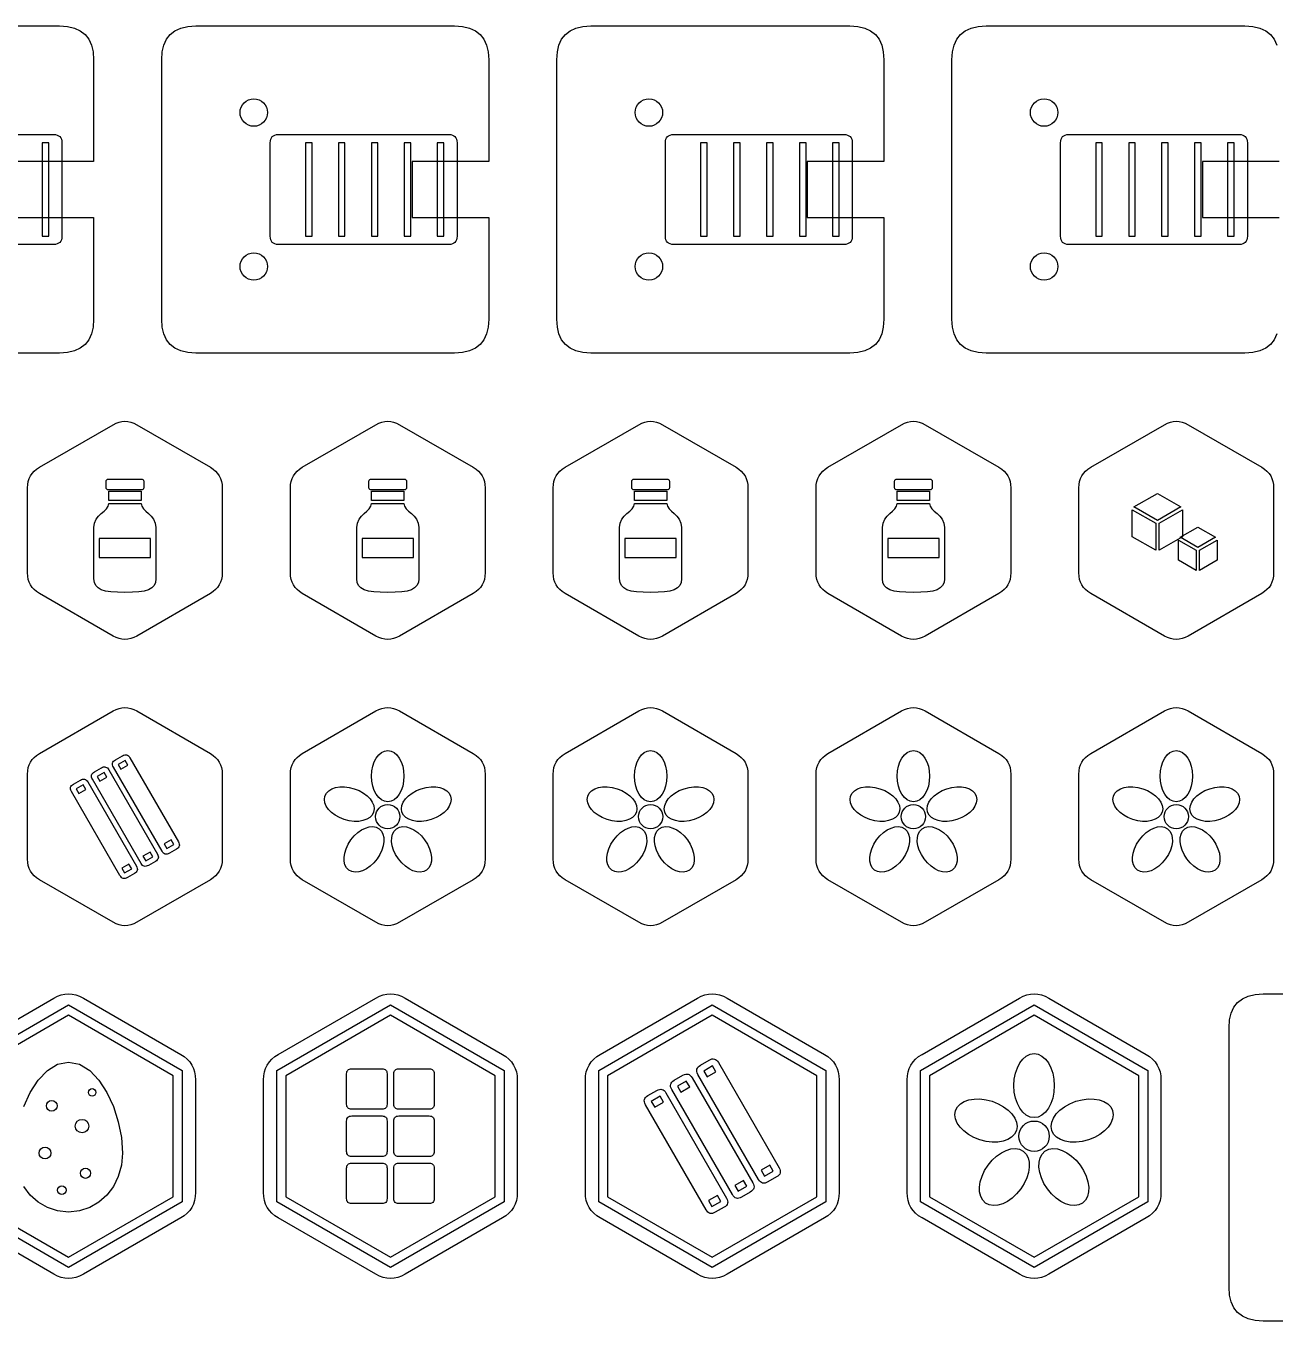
# Model space of a CAD drawing. Extents: x 4 to 296, y 4 to 580.
# Drawn here: x 65.6 to 139, y 417.4 to 493.4 of the extents above; entities that cross this region are included whole.
import ezdxf

# ---------------------------------------------------------------- set-up
doc = ezdxf.new("R2010")
doc.units = 0
doc.layers.add('CUT', color=1, linetype='CONTINUOUS')
doc.layers.add('RASTER', color=7, linetype='CONTINUOUS')

msp = doc.modelspace()

# ---------------------------------------------------------------- linework, layer by layer
at = {"layer": 'CUT'}
for points in [[(52.4, 493.4), (67.6, 493.4), (68.069, 493.369), (68.475, 493.275), (68.819, 493.119), (69.1, 492.9), (69.319, 492.619), (69.475, 492.275), (69.569, 491.869), (69.6, 491.4), (69.6, 485.45), (65.1, 485.45)], [(139.075, 475.325), (138.919, 474.981), (138.7, 474.7), (138.419, 474.481), (138.075, 474.325), (137.669, 474.231), (137.2, 474.2), (122, 474.2), (121.531, 474.231), (121.125, 474.325), (120.781, 474.481), (120.5, 474.7), (120.281, 474.981), (120.125, 475.325), (120.031, 475.731), (120, 476.2), (120, 491.4), (120.031, 491.869), (120.125, 492.275), (120.281, 492.619), (120.5, 492.9), (120.781, 493.119), (121.125, 493.275), (121.531, 493.369), (122, 493.4), (137.2, 493.4), (137.669, 493.369), (138.075, 493.275), (138.419, 493.119), (138.7, 492.9), (138.919, 492.619), (139.075, 492.275)], [(139.2, 485.45), (134.7, 485.45), (134.7, 482.15), (139.2, 482.15)], [(65.1, 482.15), (69.6, 482.15), (69.6, 476.2), (69.569, 475.731), (69.475, 475.325), (69.319, 474.981), (69.1, 474.7), (68.819, 474.481), (68.475, 474.325), (68.069, 474.231), (67.6, 474.2), (52.4, 474.2)], [(61.553, 433.05), (67.269, 436.35), (67.485, 436.459), (67.702, 436.537), (67.918, 436.584), (68.135, 436.6), (68.351, 436.584), (68.568, 436.537), (68.784, 436.459), (69.001, 436.35), (74.717, 433.05), (74.919, 432.917), (75.095, 432.769), (75.244, 432.605), (75.366, 432.425), (75.461, 432.23), (75.528, 432.019), (75.569, 431.792), (75.583, 431.55), (75.583, 424.95), (75.569, 424.708), (75.528, 424.481), (75.461, 424.27), (75.366, 424.075), (75.244, 423.895), (75.095, 423.731), (74.919, 423.583), (74.717, 423.45), (69.001, 420.15), (68.784, 420.041), (68.568, 419.963), (68.351, 419.916), (68.135, 419.9), (67.918, 419.916), (67.702, 419.963), (67.485, 420.041), (67.269, 420.15), (61.553, 423.45)], [(153.469, 417.4), (138.269, 417.4), (137.801, 417.431), (137.394, 417.525), (137.051, 417.681), (136.769, 417.9), (136.551, 418.181), (136.394, 418.525), (136.301, 418.931), (136.269, 419.4), (136.269, 434.6), (136.301, 435.069), (136.394, 435.475), (136.551, 435.819), (136.769, 436.1), (137.051, 436.319), (137.394, 436.475), (137.801, 436.569), (138.269, 436.6), (153.469, 436.6)]]:
    msp.add_lwpolyline(points, dxfattribs=at)
for points in [[(73.6, 491.4), (73.631, 491.869), (73.725, 492.275), (73.881, 492.619), (74.1, 492.9), (74.381, 493.119), (74.725, 493.275), (75.131, 493.369), (75.6, 493.4), (90.8, 493.4), (91.269, 493.369), (91.675, 493.275), (92.019, 493.119), (92.3, 492.9), (92.519, 492.619), (92.675, 492.275), (92.769, 491.869), (92.8, 491.4), (92.8, 485.45), (88.3, 485.45), (88.3, 482.15), (92.8, 482.15), (92.8, 476.2), (92.769, 475.731), (92.675, 475.325), (92.519, 474.981), (92.3, 474.7), (92.019, 474.481), (91.675, 474.325), (91.269, 474.231), (90.8, 474.2), (75.6, 474.2), (75.131, 474.231), (74.725, 474.325), (74.381, 474.481), (74.1, 474.7), (73.881, 474.981), (73.725, 475.325), (73.631, 475.731), (73.6, 476.2)], [(96.8, 491.4), (96.831, 491.869), (96.925, 492.275), (97.081, 492.619), (97.3, 492.9), (97.581, 493.119), (97.925, 493.275), (98.331, 493.369), (98.8, 493.4), (114, 493.4), (114.469, 493.369), (114.875, 493.275), (115.219, 493.119), (115.5, 492.9), (115.719, 492.619), (115.875, 492.275), (115.969, 491.869), (116, 491.4), (116, 485.45), (111.5, 485.45), (111.5, 482.15), (116, 482.15), (116, 476.2), (115.969, 475.731), (115.875, 475.325), (115.719, 474.981), (115.5, 474.7), (115.219, 474.481), (114.875, 474.325), (114.469, 474.231), (114, 474.2), (98.8, 474.2), (98.331, 474.231), (97.925, 474.325), (97.581, 474.481), (97.3, 474.7), (97.081, 474.981), (96.925, 475.325), (96.831, 475.731), (96.8, 476.2)], [(70.749, 470), (70.922, 470.088), (71.095, 470.15), (71.269, 470.187), (71.442, 470.2), (71.615, 470.187), (71.788, 470.15), (71.962, 470.088), (72.135, 470), (76.465, 467.5), (76.627, 467.394), (76.768, 467.275), (76.887, 467.144), (76.984, 467), (77.06, 466.844), (77.114, 466.675), (77.147, 466.494), (77.158, 466.3), (77.158, 461.3), (77.147, 461.106), (77.114, 460.925), (77.06, 460.756), (76.984, 460.6), (76.887, 460.456), (76.768, 460.325), (76.627, 460.206), (76.465, 460.1), (72.135, 457.6), (71.962, 457.512), (71.788, 457.45), (71.615, 457.412), (71.442, 457.4), (71.269, 457.412), (71.095, 457.45), (70.922, 457.512), (70.749, 457.6), (66.419, 460.1), (66.257, 460.206), (66.116, 460.325), (65.997, 460.456), (65.899, 460.6), (65.824, 460.756), (65.769, 460.925), (65.737, 461.106), (65.726, 461.3), (65.726, 466.3), (65.737, 466.494), (65.769, 466.675), (65.824, 466.844), (65.899, 467), (65.997, 467.144), (66.116, 467.275), (66.257, 467.394), (66.419, 467.5)], [(86.181, 470), (86.354, 470.088), (86.527, 470.15), (86.7, 470.187), (86.873, 470.2), (87.047, 470.187), (87.22, 470.15), (87.393, 470.088), (87.566, 470), (91.896, 467.5), (92.059, 467.394), (92.2, 467.275), (92.319, 467.144), (92.416, 467), (92.492, 466.844), (92.546, 466.675), (92.578, 466.494), (92.589, 466.3), (92.589, 461.3), (92.578, 461.106), (92.546, 460.925), (92.492, 460.756), (92.416, 460.6), (92.319, 460.456), (92.2, 460.325), (92.059, 460.206), (91.896, 460.1), (87.566, 457.6), (87.393, 457.512), (87.22, 457.45), (87.047, 457.412), (86.873, 457.4), (86.7, 457.412), (86.527, 457.45), (86.354, 457.512), (86.181, 457.6), (81.85, 460.1), (81.688, 460.206), (81.547, 460.325), (81.428, 460.456), (81.331, 460.6), (81.255, 460.756), (81.201, 460.925), (81.169, 461.106), (81.158, 461.3), (81.158, 466.3), (81.169, 466.494), (81.201, 466.675), (81.255, 466.844), (81.331, 467), (81.428, 467.144), (81.547, 467.275), (81.688, 467.394), (81.85, 467.5)], [(101.612, 470), (101.785, 470.088), (101.959, 470.15), (102.132, 470.187), (102.305, 470.2), (102.478, 470.187), (102.651, 470.15), (102.825, 470.088), (102.998, 470), (107.328, 467.5), (107.49, 467.394), (107.631, 467.275), (107.75, 467.144), (107.848, 467), (107.923, 466.844), (107.977, 466.675), (108.01, 466.494), (108.021, 466.3), (108.021, 461.3), (108.01, 461.106), (107.977, 460.925), (107.923, 460.756), (107.848, 460.6), (107.75, 460.456), (107.631, 460.325), (107.49, 460.206), (107.328, 460.1), (102.998, 457.6), (102.825, 457.512), (102.651, 457.45), (102.478, 457.412), (102.305, 457.4), (102.132, 457.412), (101.959, 457.45), (101.785, 457.512), (101.612, 457.6), (97.282, 460.1), (97.12, 460.206), (96.979, 460.325), (96.86, 460.456), (96.762, 460.6), (96.687, 460.756), (96.633, 460.925), (96.6, 461.106), (96.589, 461.3), (96.589, 466.3), (96.6, 466.494), (96.633, 466.675), (96.687, 466.844), (96.762, 467), (96.86, 467.144), (96.979, 467.275), (97.12, 467.394), (97.282, 467.5)], [(117.044, 470), (117.217, 470.088), (117.39, 470.15), (117.563, 470.187), (117.737, 470.2), (117.91, 470.187), (118.083, 470.15), (118.256, 470.088), (118.429, 470), (122.759, 467.5), (122.922, 467.394), (123.063, 467.275), (123.182, 467.144), (123.279, 467), (123.355, 466.844), (123.409, 466.675), (123.441, 466.494), (123.452, 466.3), (123.452, 461.3), (123.441, 461.106), (123.409, 460.925), (123.355, 460.756), (123.279, 460.6), (123.182, 460.456), (123.063, 460.325), (122.922, 460.206), (122.759, 460.1), (118.429, 457.6), (118.256, 457.512), (118.083, 457.45), (117.91, 457.412), (117.737, 457.4), (117.563, 457.412), (117.39, 457.45), (117.217, 457.512), (117.044, 457.6), (112.714, 460.1), (112.551, 460.206), (112.41, 460.325), (112.291, 460.456), (112.194, 460.6), (112.118, 460.756), (112.064, 460.925), (112.032, 461.106), (112.021, 461.3), (112.021, 466.3), (112.032, 466.494), (112.064, 466.675), (112.118, 466.844), (112.194, 467), (112.291, 467.144), (112.41, 467.275), (112.551, 467.394), (112.714, 467.5)], [(132.475, 470), (132.648, 470.088), (132.822, 470.15), (132.995, 470.187), (133.168, 470.2), (133.341, 470.187), (133.514, 470.15), (133.688, 470.088), (133.861, 470), (138.191, 467.5), (138.353, 467.394), (138.494, 467.275), (138.613, 467.144), (138.711, 467), (138.786, 466.844), (138.841, 466.675), (138.873, 466.494), (138.884, 466.3), (138.884, 461.3), (138.873, 461.106), (138.841, 460.925), (138.786, 460.756), (138.711, 460.6), (138.613, 460.456), (138.494, 460.325), (138.353, 460.206), (138.191, 460.1), (133.861, 457.6), (133.688, 457.512), (133.514, 457.45), (133.341, 457.412), (133.168, 457.4), (132.995, 457.412), (132.822, 457.45), (132.648, 457.512), (132.475, 457.6), (128.145, 460.1), (127.983, 460.206), (127.842, 460.325), (127.723, 460.456), (127.625, 460.6), (127.55, 460.756), (127.496, 460.925), (127.463, 461.106), (127.452, 461.3), (127.452, 466.3), (127.463, 466.494), (127.496, 466.675), (127.55, 466.844), (127.625, 467), (127.723, 467.144), (127.842, 467.275), (127.983, 467.394), (128.145, 467.5)], [(70.749, 453.2), (70.922, 453.287), (71.095, 453.35), (71.269, 453.387), (71.442, 453.4), (71.615, 453.387), (71.788, 453.35), (71.962, 453.287), (72.135, 453.2), (76.465, 450.7), (76.627, 450.594), (76.768, 450.475), (76.887, 450.344), (76.984, 450.2), (77.06, 450.044), (77.114, 449.875), (77.147, 449.694), (77.158, 449.5), (77.158, 444.5), (77.147, 444.306), (77.114, 444.125), (77.06, 443.956), (76.984, 443.8), (76.887, 443.656), (76.768, 443.525), (76.627, 443.406), (76.465, 443.3), (72.135, 440.8), (71.962, 440.713), (71.788, 440.65), (71.615, 440.612), (71.442, 440.6), (71.269, 440.612), (71.095, 440.65), (70.922, 440.713), (70.749, 440.8), (66.419, 443.3), (66.257, 443.406), (66.116, 443.525), (65.997, 443.656), (65.899, 443.8), (65.824, 443.956), (65.769, 444.125), (65.737, 444.306), (65.726, 444.5), (65.726, 449.5), (65.737, 449.694), (65.769, 449.875), (65.824, 450.044), (65.899, 450.2), (65.997, 450.344), (66.116, 450.475), (66.257, 450.594), (66.419, 450.7)], [(86.181, 453.2), (86.354, 453.287), (86.527, 453.35), (86.7, 453.387), (86.873, 453.4), (87.047, 453.387), (87.22, 453.35), (87.393, 453.287), (87.566, 453.2), (91.896, 450.7), (92.059, 450.594), (92.2, 450.475), (92.319, 450.344), (92.416, 450.2), (92.492, 450.044), (92.546, 449.875), (92.578, 449.694), (92.589, 449.5), (92.589, 444.5), (92.578, 444.306), (92.546, 444.125), (92.492, 443.956), (92.416, 443.8), (92.319, 443.656), (92.2, 443.525), (92.059, 443.406), (91.896, 443.3), (87.566, 440.8), (87.393, 440.713), (87.22, 440.65), (87.047, 440.612), (86.873, 440.6), (86.7, 440.612), (86.527, 440.65), (86.354, 440.713), (86.181, 440.8), (81.85, 443.3), (81.688, 443.406), (81.547, 443.525), (81.428, 443.656), (81.331, 443.8), (81.255, 443.956), (81.201, 444.125), (81.169, 444.306), (81.158, 444.5), (81.158, 449.5), (81.169, 449.694), (81.201, 449.875), (81.255, 450.044), (81.331, 450.2), (81.428, 450.344), (81.547, 450.475), (81.688, 450.594), (81.85, 450.7)], [(101.612, 453.2), (101.785, 453.287), (101.959, 453.35), (102.132, 453.387), (102.305, 453.4), (102.478, 453.387), (102.651, 453.35), (102.825, 453.287), (102.998, 453.2), (107.328, 450.7), (107.49, 450.594), (107.631, 450.475), (107.75, 450.344), (107.848, 450.2), (107.923, 450.044), (107.977, 449.875), (108.01, 449.694), (108.021, 449.5), (108.021, 444.5), (108.01, 444.306), (107.977, 444.125), (107.923, 443.956), (107.848, 443.8), (107.75, 443.656), (107.631, 443.525), (107.49, 443.406), (107.328, 443.3), (102.998, 440.8), (102.825, 440.713), (102.651, 440.65), (102.478, 440.612), (102.305, 440.6), (102.132, 440.612), (101.959, 440.65), (101.785, 440.713), (101.612, 440.8), (97.282, 443.3), (97.12, 443.406), (96.979, 443.525), (96.86, 443.656), (96.762, 443.8), (96.687, 443.956), (96.633, 444.125), (96.6, 444.306), (96.589, 444.5), (96.589, 449.5), (96.6, 449.694), (96.633, 449.875), (96.687, 450.044), (96.762, 450.2), (96.86, 450.344), (96.979, 450.475), (97.12, 450.594), (97.282, 450.7)], [(117.044, 453.2), (117.217, 453.287), (117.39, 453.35), (117.563, 453.387), (117.737, 453.4), (117.91, 453.387), (118.083, 453.35), (118.256, 453.287), (118.429, 453.2), (122.759, 450.7), (122.922, 450.594), (123.063, 450.475), (123.182, 450.344), (123.279, 450.2), (123.355, 450.044), (123.409, 449.875), (123.441, 449.694), (123.452, 449.5), (123.452, 444.5), (123.441, 444.306), (123.409, 444.125), (123.355, 443.956), (123.279, 443.8), (123.182, 443.656), (123.063, 443.525), (122.922, 443.406), (122.759, 443.3), (118.429, 440.8), (118.256, 440.713), (118.083, 440.65), (117.91, 440.612), (117.737, 440.6), (117.563, 440.612), (117.39, 440.65), (117.217, 440.713), (117.044, 440.8), (112.714, 443.3), (112.551, 443.406), (112.41, 443.525), (112.291, 443.656), (112.194, 443.8), (112.118, 443.956), (112.064, 444.125), (112.032, 444.306), (112.021, 444.5), (112.021, 449.5), (112.032, 449.694), (112.064, 449.875), (112.118, 450.044), (112.194, 450.2), (112.291, 450.344), (112.41, 450.475), (112.551, 450.594), (112.714, 450.7)], [(132.475, 453.2), (132.648, 453.287), (132.822, 453.35), (132.995, 453.387), (133.168, 453.4), (133.341, 453.387), (133.514, 453.35), (133.688, 453.287), (133.861, 453.2), (138.191, 450.7), (138.353, 450.594), (138.494, 450.475), (138.613, 450.344), (138.711, 450.2), (138.786, 450.044), (138.841, 449.875), (138.873, 449.694), (138.884, 449.5), (138.884, 444.5), (138.873, 444.306), (138.841, 444.125), (138.786, 443.956), (138.711, 443.8), (138.613, 443.656), (138.494, 443.525), (138.353, 443.406), (138.191, 443.3), (133.861, 440.8), (133.688, 440.713), (133.514, 440.65), (133.341, 440.612), (133.168, 440.6), (132.995, 440.612), (132.822, 440.65), (132.648, 440.713), (132.475, 440.8), (128.145, 443.3), (127.983, 443.406), (127.842, 443.525), (127.723, 443.656), (127.625, 443.8), (127.55, 443.956), (127.496, 444.125), (127.463, 444.306), (127.452, 444.5), (127.452, 449.5), (127.463, 449.694), (127.496, 449.875), (127.55, 450.044), (127.625, 450.2), (127.723, 450.344), (127.842, 450.475), (127.983, 450.594), (128.145, 450.7)], [(86.164, 436.35), (86.381, 436.459), (86.597, 436.537), (86.814, 436.584), (87.03, 436.6), (87.247, 436.584), (87.463, 436.537), (87.68, 436.459), (87.896, 436.35), (93.612, 433.05), (93.815, 432.917), (93.991, 432.769), (94.14, 432.605), (94.262, 432.425), (94.356, 432.23), (94.424, 432.019), (94.465, 431.792), (94.478, 431.55), (94.478, 424.95), (94.465, 424.708), (94.424, 424.481), (94.356, 424.27), (94.262, 424.075), (94.14, 423.895), (93.991, 423.731), (93.815, 423.583), (93.612, 423.45), (87.896, 420.15), (87.68, 420.041), (87.463, 419.963), (87.247, 419.916), (87.03, 419.9), (86.814, 419.916), (86.597, 419.963), (86.381, 420.041), (86.164, 420.15), (80.449, 423.45), (80.246, 423.583), (80.07, 423.731), (79.921, 423.895), (79.799, 424.075), (79.704, 424.27), (79.637, 424.481), (79.596, 424.708), (79.583, 424.95), (79.583, 431.55), (79.596, 431.792), (79.637, 432.019), (79.704, 432.23), (79.799, 432.425), (79.921, 432.605), (80.07, 432.769), (80.246, 432.917), (80.449, 433.05)], [(105.06, 436.35), (105.276, 436.459), (105.493, 436.537), (105.709, 436.584), (105.926, 436.6), (106.143, 436.584), (106.359, 436.537), (106.576, 436.459), (106.792, 436.35), (112.508, 433.05), (112.711, 432.917), (112.887, 432.769), (113.036, 432.605), (113.157, 432.425), (113.252, 432.23), (113.32, 432.019), (113.36, 431.792), (113.374, 431.55), (113.374, 424.95), (113.36, 424.708), (113.32, 424.481), (113.252, 424.27), (113.157, 424.075), (113.036, 423.895), (112.887, 423.731), (112.711, 423.583), (112.508, 423.45), (106.792, 420.15), (106.576, 420.041), (106.359, 419.963), (106.143, 419.916), (105.926, 419.9), (105.709, 419.916), (105.493, 419.963), (105.276, 420.041), (105.06, 420.15), (99.344, 423.45), (99.141, 423.583), (98.965, 423.731), (98.816, 423.895), (98.695, 424.075), (98.6, 424.27), (98.532, 424.481), (98.492, 424.708), (98.478, 424.95), (98.478, 431.55), (98.492, 431.792), (98.532, 432.019), (98.6, 432.23), (98.695, 432.425), (98.816, 432.605), (98.965, 432.769), (99.141, 432.917), (99.344, 433.05)], [(123.956, 436.35), (124.172, 436.459), (124.389, 436.537), (124.605, 436.584), (124.822, 436.6), (125.038, 436.584), (125.255, 436.537), (125.471, 436.459), (125.688, 436.35), (131.403, 433.05), (131.606, 432.917), (131.782, 432.769), (131.931, 432.605), (132.053, 432.425), (132.148, 432.23), (132.215, 432.019), (132.256, 431.792), (132.269, 431.55), (132.269, 424.95), (132.256, 424.708), (132.215, 424.481), (132.148, 424.27), (132.053, 424.075), (131.931, 423.895), (131.782, 423.731), (131.606, 423.583), (131.403, 423.45), (125.688, 420.15), (125.471, 420.041), (125.255, 419.963), (125.038, 419.916), (124.822, 419.9), (124.605, 419.916), (124.389, 419.963), (124.172, 420.041), (123.956, 420.15), (118.24, 423.45), (118.037, 423.583), (117.861, 423.731), (117.712, 423.895), (117.59, 424.075), (117.496, 424.27), (117.428, 424.481), (117.387, 424.708), (117.374, 424.95), (117.374, 431.55), (117.387, 431.792), (117.428, 432.019), (117.496, 432.23), (117.59, 432.425), (117.712, 432.605), (117.861, 432.769), (118.037, 432.917), (118.24, 433.05)]]:
    msp.add_lwpolyline(points, close=True, dxfattribs=at)
at = {"layer": 'RASTER'}
for points in [[(57.258, 487.026), (67.258, 487.026), (67.371, 487.018), (67.469, 486.995), (67.552, 486.958), (67.62, 486.905), (67.673, 486.837), (67.711, 486.753), (67.734, 486.655), (67.741, 486.542), (67.741, 481.058), (67.734, 480.945), (67.711, 480.847), (67.673, 480.763), (67.62, 480.695), (67.552, 480.642), (67.469, 480.605), (67.371, 480.582), (67.258, 480.574), (57.258, 480.574)], [(65.502, 429.994), (65.885, 430.821), (66.351, 431.538), (66.889, 432.101), (67.488, 432.469), (68.135, 432.602), (68.135, 432.602), (68.782, 432.469), (69.38, 432.101), (69.918, 431.538), (70.385, 430.821), (70.768, 429.994), (71.055, 429.097), (71.237, 428.172), (71.3, 427.261), (71.237, 426.544), (71.055, 425.886), (70.768, 425.297), (70.385, 424.788), (69.918, 424.373), (69.38, 424.062), (68.782, 423.867), (68.135, 423.799), (67.488, 423.867), (66.889, 424.062), (66.351, 424.373), (65.885, 424.788), (65.502, 425.297)]]:
    msp.add_lwpolyline(points, dxfattribs=at)
for points in [[(66.58, 486.542), (66.58, 481.058), (66.967, 481.058), (66.967, 486.542), (66.58, 486.542)], [(79.974, 486.542), (79.982, 486.655), (80.005, 486.753), (80.042, 486.837), (80.095, 486.905), (80.163, 486.958), (80.247, 486.995), (80.345, 487.018), (80.458, 487.026), (90.458, 487.026), (90.571, 487.018), (90.669, 486.995), (90.752, 486.958), (90.82, 486.905), (90.873, 486.837), (90.911, 486.753), (90.934, 486.655), (90.941, 486.542), (90.941, 481.058), (90.934, 480.945), (90.911, 480.847), (90.873, 480.763), (90.82, 480.695), (90.752, 480.642), (90.669, 480.605), (90.571, 480.582), (90.458, 480.574), (80.458, 480.574), (80.345, 480.582), (80.247, 480.605), (80.163, 480.642), (80.095, 480.695), (80.042, 480.763), (80.005, 480.847), (79.982, 480.945), (79.974, 481.058)], [(82.039, 486.542), (82.039, 481.058), (82.426, 481.058), (82.426, 486.542), (82.039, 486.542)], [(83.974, 486.542), (83.974, 481.058), (84.361, 481.058), (84.361, 486.542), (83.974, 486.542)], [(85.91, 486.542), (85.91, 481.058), (86.297, 481.058), (86.297, 486.542), (85.91, 486.542)], [(87.845, 486.542), (87.845, 481.058), (88.232, 481.058), (88.232, 486.542), (87.845, 486.542)], [(89.78, 486.542), (89.78, 481.058), (90.167, 481.058), (90.167, 486.542), (89.78, 486.542)], [(103.174, 486.542), (103.182, 486.655), (103.205, 486.753), (103.242, 486.837), (103.295, 486.905), (103.363, 486.958), (103.447, 486.995), (103.545, 487.018), (103.658, 487.026), (113.658, 487.026), (113.771, 487.018), (113.869, 486.995), (113.952, 486.958), (114.02, 486.905), (114.073, 486.837), (114.111, 486.753), (114.134, 486.655), (114.141, 486.542), (114.141, 481.058), (114.134, 480.945), (114.111, 480.847), (114.073, 480.763), (114.02, 480.695), (113.952, 480.642), (113.869, 480.605), (113.771, 480.582), (113.658, 480.574), (103.658, 480.574), (103.545, 480.582), (103.447, 480.605), (103.363, 480.642), (103.295, 480.695), (103.242, 480.763), (103.205, 480.847), (103.182, 480.945), (103.174, 481.058)], [(105.239, 486.542), (105.239, 481.058), (105.626, 481.058), (105.626, 486.542), (105.239, 486.542)], [(107.174, 486.542), (107.174, 481.058), (107.561, 481.058), (107.561, 486.542), (107.174, 486.542)], [(109.11, 486.542), (109.11, 481.058), (109.497, 481.058), (109.497, 486.542), (109.11, 486.542)], [(111.045, 486.542), (111.045, 481.058), (111.432, 481.058), (111.432, 486.542), (111.045, 486.542)], [(112.98, 486.542), (112.98, 481.058), (113.367, 481.058), (113.367, 486.542), (112.98, 486.542)], [(126.374, 486.542), (126.382, 486.655), (126.405, 486.753), (126.442, 486.837), (126.495, 486.905), (126.563, 486.958), (126.647, 486.995), (126.745, 487.018), (126.858, 487.026), (136.858, 487.026), (136.971, 487.018), (137.069, 486.995), (137.152, 486.958), (137.22, 486.905), (137.273, 486.837), (137.311, 486.753), (137.334, 486.655), (137.341, 486.542), (137.341, 481.058), (137.334, 480.945), (137.311, 480.847), (137.273, 480.763), (137.22, 480.695), (137.152, 480.642), (137.069, 480.605), (136.971, 480.582), (136.858, 480.574), (126.858, 480.574), (126.745, 480.582), (126.647, 480.605), (126.563, 480.642), (126.495, 480.695), (126.442, 480.763), (126.405, 480.847), (126.382, 480.945), (126.374, 481.058)], [(128.439, 486.542), (128.439, 481.058), (128.826, 481.058), (128.826, 486.542), (128.439, 486.542)], [(130.374, 486.542), (130.374, 481.058), (130.761, 481.058), (130.761, 486.542), (130.374, 486.542)], [(132.31, 486.542), (132.31, 481.058), (132.697, 481.058), (132.697, 486.542), (132.31, 486.542)], [(134.245, 486.542), (134.245, 481.058), (134.632, 481.058), (134.632, 486.542), (134.245, 486.542)], [(136.18, 486.542), (136.18, 481.058), (136.567, 481.058), (136.567, 486.542), (136.18, 486.542)], [(70.333, 466.651), (70.336, 466.688), (70.343, 466.72), (70.355, 466.748), (70.373, 466.77), (70.395, 466.787), (70.422, 466.8), (70.454, 466.807), (70.492, 466.81), (72.392, 466.81), (72.429, 466.807), (72.462, 466.8), (72.489, 466.787), (72.511, 466.77), (72.528, 466.748), (72.541, 466.72), (72.548, 466.688), (72.551, 466.651), (72.551, 466.334), (72.548, 466.297), (72.541, 466.265), (72.528, 466.238), (72.511, 466.216), (72.489, 466.198), (72.462, 466.186), (72.429, 466.178), (72.392, 466.176), (70.492, 466.176), (70.454, 466.178), (70.422, 466.186), (70.395, 466.198), (70.373, 466.216), (70.355, 466.238), (70.343, 466.265), (70.336, 466.297), (70.333, 466.334)], [(85.765, 466.651), (85.767, 466.688), (85.775, 466.72), (85.787, 466.748), (85.804, 466.77), (85.827, 466.787), (85.854, 466.8), (85.886, 466.807), (85.923, 466.81), (87.824, 466.81), (87.861, 466.807), (87.893, 466.8), (87.92, 466.787), (87.943, 466.77), (87.96, 466.748), (87.972, 466.72), (87.98, 466.688), (87.982, 466.651), (87.982, 466.334), (87.98, 466.297), (87.972, 466.265), (87.96, 466.238), (87.943, 466.216), (87.92, 466.198), (87.893, 466.186), (87.861, 466.178), (87.824, 466.176), (85.923, 466.176), (85.886, 466.178), (85.854, 466.186), (85.827, 466.198), (85.804, 466.216), (85.787, 466.238), (85.775, 466.265), (85.767, 466.297), (85.765, 466.334)], [(101.196, 466.651), (101.199, 466.688), (101.206, 466.72), (101.218, 466.748), (101.236, 466.77), (101.258, 466.787), (101.285, 466.8), (101.317, 466.807), (101.355, 466.81), (103.255, 466.81), (103.293, 466.807), (103.325, 466.8), (103.352, 466.787), (103.374, 466.77), (103.392, 466.748), (103.404, 466.72), (103.411, 466.688), (103.414, 466.651), (103.414, 466.334), (103.411, 466.297), (103.404, 466.265), (103.392, 466.238), (103.374, 466.216), (103.352, 466.198), (103.325, 466.186), (103.293, 466.178), (103.255, 466.176), (101.355, 466.176), (101.317, 466.178), (101.285, 466.186), (101.258, 466.198), (101.236, 466.216), (101.218, 466.238), (101.206, 466.265), (101.199, 466.297), (101.196, 466.334)], [(116.628, 466.651), (116.63, 466.688), (116.638, 466.72), (116.65, 466.748), (116.667, 466.77), (116.69, 466.787), (116.717, 466.8), (116.749, 466.807), (116.786, 466.81), (118.687, 466.81), (118.724, 466.807), (118.756, 466.8), (118.783, 466.787), (118.806, 466.77), (118.823, 466.748), (118.835, 466.72), (118.843, 466.688), (118.845, 466.651), (118.845, 466.334), (118.843, 466.297), (118.835, 466.265), (118.823, 466.238), (118.806, 466.216), (118.783, 466.198), (118.756, 466.186), (118.724, 466.178), (118.687, 466.176), (116.786, 466.176), (116.749, 466.178), (116.717, 466.186), (116.69, 466.198), (116.667, 466.216), (116.65, 466.238), (116.638, 466.265), (116.63, 466.297), (116.628, 466.334)], [(70.492, 466.097), (72.392, 466.097), (72.392, 465.542), (70.492, 465.542)], [(85.923, 466.097), (87.824, 466.097), (87.824, 465.542), (85.923, 465.542)], [(101.355, 466.097), (103.255, 466.097), (103.255, 465.542), (101.355, 465.542)], [(116.786, 466.097), (118.687, 466.097), (118.687, 465.542), (116.786, 465.542)], [(132.059, 465.97), (133.437, 465.178), (132.059, 464.386), (130.681, 465.178)], [(70.492, 465.384), (72.392, 465.384), (72.43, 465.219), (72.528, 465.072), (72.668, 464.933), (72.828, 464.79), (72.988, 464.632), (73.127, 464.448), (73.226, 464.228), (73.264, 463.958), (73.264, 460.949), (73.237, 460.733), (73.157, 460.558), (73.021, 460.42), (72.828, 460.315), (72.575, 460.24), (72.261, 460.191), (71.884, 460.165), (71.442, 460.157), (71, 460.165), (70.623, 460.191), (70.309, 460.24), (70.056, 460.315), (69.863, 460.42), (69.727, 460.558), (69.647, 460.733), (69.62, 460.949), (69.62, 463.958), (69.658, 464.228), (69.756, 464.448), (69.896, 464.632), (70.056, 464.79), (70.216, 464.933), (70.355, 465.072), (70.454, 465.219), (70.492, 465.384)], [(85.923, 465.384), (87.824, 465.384), (87.861, 465.219), (87.96, 465.072), (88.099, 464.933), (88.259, 464.79), (88.419, 464.632), (88.559, 464.448), (88.658, 464.228), (88.695, 463.958), (88.695, 460.949), (88.669, 460.733), (88.589, 460.558), (88.453, 460.42), (88.259, 460.315), (88.007, 460.24), (87.693, 460.191), (87.316, 460.165), (86.873, 460.157), (86.431, 460.165), (86.054, 460.191), (85.74, 460.24), (85.487, 460.315), (85.294, 460.42), (85.158, 460.558), (85.078, 460.733), (85.052, 460.949), (85.052, 463.958), (85.089, 464.228), (85.188, 464.448), (85.327, 464.632), (85.487, 464.79), (85.647, 464.933), (85.787, 465.072), (85.886, 465.219), (85.923, 465.384)], [(101.355, 465.384), (103.255, 465.384), (103.293, 465.219), (103.392, 465.072), (103.531, 464.933), (103.691, 464.79), (103.851, 464.632), (103.99, 464.448), (104.089, 464.228), (104.127, 463.958), (104.127, 460.949), (104.1, 460.733), (104.02, 460.558), (103.884, 460.42), (103.691, 460.315), (103.438, 460.24), (103.124, 460.191), (102.747, 460.165), (102.305, 460.157), (101.863, 460.165), (101.486, 460.191), (101.172, 460.24), (100.919, 460.315), (100.726, 460.42), (100.59, 460.558), (100.51, 460.733), (100.483, 460.949), (100.483, 463.958), (100.521, 464.228), (100.62, 464.448), (100.759, 464.632), (100.919, 464.79), (101.079, 464.933), (101.218, 465.072), (101.317, 465.219), (101.355, 465.384)], [(116.786, 465.384), (118.687, 465.384), (118.724, 465.219), (118.823, 465.072), (118.963, 464.933), (119.123, 464.79), (119.282, 464.632), (119.422, 464.448), (119.521, 464.228), (119.558, 463.958), (119.558, 460.949), (119.532, 460.733), (119.452, 460.558), (119.316, 460.42), (119.123, 460.315), (118.87, 460.24), (118.556, 460.191), (118.179, 460.165), (117.737, 460.157), (117.294, 460.165), (116.917, 460.191), (116.603, 460.24), (116.351, 460.315), (116.157, 460.42), (116.021, 460.558), (115.941, 460.733), (115.915, 460.949), (115.915, 463.958), (115.952, 464.228), (116.051, 464.448), (116.191, 464.632), (116.351, 464.79), (116.51, 464.933), (116.65, 465.072), (116.749, 465.219), (116.786, 465.384)], [(130.585, 465.012), (131.963, 464.22), (131.963, 462.636), (130.585, 463.428)], [(132.156, 464.22), (133.534, 465.012), (133.534, 463.428), (132.156, 462.636)], [(134.435, 463.99), (135.469, 463.396), (134.435, 462.802), (133.402, 463.396)], [(69.937, 463.325), (69.937, 462.216), (72.947, 462.216), (72.947, 463.325), (69.937, 463.325)], [(85.369, 463.325), (85.369, 462.216), (88.378, 462.216), (88.378, 463.325), (85.369, 463.325)], [(100.8, 463.325), (100.8, 462.216), (103.81, 462.216), (103.81, 463.325), (100.8, 463.325)], [(116.232, 463.325), (116.232, 462.216), (119.241, 462.216), (119.241, 463.325), (116.232, 463.325)], [(133.305, 463.23), (134.339, 462.636), (134.339, 461.448), (133.305, 462.042)], [(134.532, 462.636), (135.565, 463.23), (135.565, 462.042), (134.532, 461.448)], [(87.824, 449.376), (87.805, 449.073), (87.749, 448.79), (87.662, 448.535), (87.545, 448.312), (87.405, 448.128), (87.243, 447.989), (87.065, 447.902), (86.873, 447.871), (86.682, 447.902), (86.504, 447.989), (86.342, 448.128), (86.201, 448.312), (86.085, 448.535), (85.998, 448.79), (85.942, 449.073), (85.923, 449.376), (85.942, 449.679), (85.998, 449.962), (86.085, 450.217), (86.201, 450.44), (86.342, 450.624), (86.504, 450.763), (86.682, 450.85), (86.873, 450.881), (87.065, 450.85), (87.243, 450.763), (87.405, 450.624), (87.545, 450.44), (87.662, 450.217), (87.749, 449.962), (87.805, 449.679), (87.824, 449.376)], [(103.255, 449.376), (103.236, 449.073), (103.181, 448.79), (103.093, 448.535), (102.977, 448.312), (102.836, 448.128), (102.675, 447.989), (102.497, 447.902), (102.305, 447.871), (102.113, 447.902), (101.935, 447.989), (101.774, 448.128), (101.633, 448.312), (101.517, 448.535), (101.429, 448.79), (101.374, 449.073), (101.355, 449.376), (101.374, 449.679), (101.429, 449.962), (101.517, 450.217), (101.633, 450.44), (101.774, 450.624), (101.935, 450.763), (102.113, 450.85), (102.305, 450.881), (102.497, 450.85), (102.675, 450.763), (102.836, 450.624), (102.977, 450.44), (103.093, 450.217), (103.181, 449.962), (103.236, 449.679), (103.255, 449.376)], [(118.687, 449.376), (118.668, 449.073), (118.612, 448.79), (118.525, 448.535), (118.409, 448.312), (118.268, 448.128), (118.106, 447.989), (117.928, 447.902), (117.737, 447.871), (117.545, 447.902), (117.367, 447.989), (117.205, 448.128), (117.064, 448.312), (116.948, 448.535), (116.861, 448.79), (116.805, 449.073), (116.786, 449.376), (116.805, 449.679), (116.861, 449.962), (116.948, 450.217), (117.064, 450.44), (117.205, 450.624), (117.367, 450.763), (117.545, 450.85), (117.737, 450.881), (117.928, 450.85), (118.106, 450.763), (118.268, 450.624), (118.409, 450.44), (118.525, 450.217), (118.612, 449.962), (118.668, 449.679), (118.687, 449.376)], [(134.118, 449.376), (134.099, 449.073), (134.044, 448.79), (133.956, 448.535), (133.84, 448.312), (133.699, 448.128), (133.538, 447.989), (133.36, 447.902), (133.168, 447.871), (132.977, 447.902), (132.798, 447.989), (132.637, 448.128), (132.496, 448.312), (132.38, 448.535), (132.292, 448.79), (132.237, 449.073), (132.218, 449.376), (132.237, 449.679), (132.292, 449.962), (132.38, 450.217), (132.496, 450.44), (132.637, 450.624), (132.798, 450.763), (132.977, 450.85), (133.168, 450.881), (133.36, 450.85), (133.538, 450.763), (133.699, 450.624), (133.84, 450.44), (133.956, 450.217), (134.044, 449.962), (134.099, 449.679), (134.118, 449.376)], [(69.536, 449.192), (69.503, 449.259), (69.484, 449.322), (69.478, 449.381), (69.486, 449.437), (69.507, 449.49), (69.542, 449.538), (69.59, 449.583), (69.652, 449.625), (70.064, 449.862), (70.13, 449.895), (70.194, 449.915), (70.253, 449.92), (70.309, 449.913), (70.361, 449.891), (70.41, 449.857), (70.455, 449.808), (70.496, 449.746), (73.348, 444.808), (73.38, 444.741), (73.4, 444.678), (73.406, 444.619), (73.398, 444.563), (73.377, 444.51), (73.342, 444.462), (73.294, 444.417), (73.232, 444.375), (72.82, 444.138), (72.753, 444.105), (72.69, 444.085), (72.631, 444.08), (72.575, 444.087), (72.522, 444.109), (72.474, 444.143), (72.429, 444.192), (72.387, 444.254)], [(70.771, 449.905), (70.738, 449.972), (70.719, 450.035), (70.713, 450.094), (70.721, 450.15), (70.742, 450.202), (70.777, 450.251), (70.825, 450.296), (70.887, 450.338), (71.298, 450.575), (71.365, 450.608), (71.428, 450.627), (71.488, 450.633), (71.544, 450.625), (71.596, 450.604), (71.645, 450.569), (71.69, 450.521), (71.731, 450.459), (74.582, 445.521), (74.615, 445.454), (74.634, 445.391), (74.64, 445.331), (74.632, 445.275), (74.611, 445.223), (74.576, 445.174), (74.528, 445.129), (74.466, 445.088), (74.055, 444.85), (73.988, 444.818), (73.925, 444.798), (73.865, 444.792), (73.809, 444.8), (73.757, 444.821), (73.708, 444.856), (73.663, 444.905), (73.622, 444.966)], [(71.045, 450.063), (71.204, 449.789), (71.615, 450.026), (71.457, 450.301), (71.045, 450.063)], [(68.302, 448.479), (68.269, 448.546), (68.249, 448.609), (68.244, 448.669), (68.251, 448.725), (68.273, 448.777), (68.307, 448.826), (68.356, 448.871), (68.418, 448.912), (68.829, 449.15), (68.896, 449.182), (68.959, 449.202), (69.019, 449.208), (69.074, 449.2), (69.127, 449.179), (69.175, 449.144), (69.22, 449.095), (69.262, 449.034), (72.113, 444.095), (72.146, 444.028), (72.165, 443.965), (72.171, 443.906), (72.163, 443.85), (72.142, 443.798), (72.107, 443.749), (72.059, 443.704), (71.997, 443.662), (71.586, 443.425), (71.519, 443.392), (71.456, 443.373), (71.396, 443.367), (71.34, 443.375), (71.288, 443.396), (71.239, 443.431), (71.194, 443.479), (71.153, 443.541)], [(69.811, 449.35), (69.969, 449.076), (70.38, 449.314), (70.222, 449.588), (69.811, 449.35)], [(68.576, 448.638), (68.734, 448.363), (69.146, 448.601), (68.987, 448.875), (68.576, 448.638)], [(84.907, 448.638), (85.19, 448.526), (85.441, 448.386), (85.657, 448.224), (85.833, 448.045), (85.965, 447.854), (86.047, 447.658), (86.075, 447.461), (86.045, 447.269), (85.957, 447.096), (85.818, 446.954), (85.636, 446.843), (85.418, 446.766), (85.17, 446.725), (84.9, 446.72), (84.614, 446.755), (84.32, 446.83), (84.038, 446.942), (83.786, 447.082), (83.57, 447.245), (83.394, 447.424), (83.263, 447.614), (83.181, 447.811), (83.152, 448.008), (83.183, 448.199), (83.271, 448.372), (83.409, 448.515), (83.591, 448.625), (83.809, 448.702), (84.057, 448.744), (84.327, 448.748), (84.613, 448.713), (84.907, 448.638)], [(89.427, 446.83), (89.132, 446.755), (88.847, 446.72), (88.577, 446.725), (88.329, 446.766), (88.111, 446.843), (87.929, 446.954), (87.79, 447.096), (87.702, 447.269), (87.672, 447.461), (87.7, 447.658), (87.782, 447.854), (87.914, 448.045), (88.089, 448.224), (88.305, 448.386), (88.557, 448.526), (88.839, 448.638), (89.134, 448.713), (89.42, 448.748), (89.69, 448.744), (89.937, 448.702), (90.156, 448.625), (90.338, 448.515), (90.476, 448.372), (90.564, 448.199), (90.594, 448.008), (90.566, 447.811), (90.484, 447.614), (90.353, 447.424), (90.177, 447.245), (89.961, 447.082), (89.709, 446.942), (89.427, 446.83)], [(100.339, 448.638), (100.621, 448.526), (100.873, 448.386), (101.089, 448.224), (101.265, 448.045), (101.396, 447.854), (101.478, 447.658), (101.507, 447.461), (101.476, 447.269), (101.388, 447.096), (101.25, 446.954), (101.068, 446.843), (100.85, 446.766), (100.602, 446.725), (100.332, 446.72), (100.046, 446.755), (99.752, 446.83), (99.469, 446.942), (99.218, 447.082), (99.002, 447.245), (98.826, 447.424), (98.694, 447.614), (98.612, 447.811), (98.584, 448.008), (98.614, 448.199), (98.702, 448.372), (98.841, 448.515), (99.023, 448.625), (99.241, 448.702), (99.489, 448.744), (99.759, 448.748), (100.045, 448.713), (100.339, 448.638)], [(104.858, 446.83), (104.564, 446.755), (104.278, 446.72), (104.008, 446.725), (103.76, 446.766), (103.542, 446.843), (103.36, 446.954), (103.222, 447.096), (103.134, 447.269), (103.103, 447.461), (103.132, 447.658), (103.214, 447.854), (103.345, 448.045), (103.521, 448.224), (103.737, 448.386), (103.989, 448.526), (104.271, 448.638), (104.565, 448.713), (104.851, 448.748), (105.121, 448.744), (105.369, 448.702), (105.587, 448.625), (105.769, 448.515), (105.908, 448.372), (105.996, 448.199), (106.026, 448.008), (105.998, 447.811), (105.916, 447.614), (105.784, 447.424), (105.608, 447.245), (105.392, 447.082), (105.141, 446.942), (104.858, 446.83)], [(115.77, 448.638), (116.053, 448.526), (116.304, 448.386), (116.521, 448.224), (116.696, 448.045), (116.828, 447.854), (116.91, 447.658), (116.938, 447.461), (116.908, 447.269), (116.82, 447.096), (116.681, 446.954), (116.499, 446.843), (116.281, 446.766), (116.033, 446.725), (115.763, 446.72), (115.478, 446.755), (115.183, 446.83), (114.901, 446.942), (114.649, 447.082), (114.433, 447.245), (114.257, 447.424), (114.126, 447.614), (114.044, 447.811), (114.016, 448.008), (114.046, 448.199), (114.134, 448.372), (114.272, 448.515), (114.454, 448.625), (114.672, 448.702), (114.92, 448.744), (115.19, 448.748), (115.476, 448.713), (115.77, 448.638)], [(120.29, 446.83), (119.996, 446.755), (119.71, 446.72), (119.44, 446.725), (119.192, 446.766), (118.974, 446.843), (118.792, 446.954), (118.653, 447.096), (118.565, 447.269), (118.535, 447.461), (118.563, 447.658), (118.645, 447.854), (118.777, 448.045), (118.953, 448.224), (119.169, 448.386), (119.42, 448.526), (119.703, 448.638), (119.997, 448.713), (120.283, 448.748), (120.553, 448.744), (120.801, 448.702), (121.019, 448.625), (121.201, 448.515), (121.339, 448.372), (121.427, 448.199), (121.457, 448.008), (121.429, 447.811), (121.347, 447.614), (121.216, 447.424), (121.04, 447.245), (120.824, 447.082), (120.572, 446.942), (120.29, 446.83)], [(131.202, 448.638), (131.484, 448.526), (131.736, 448.386), (131.952, 448.224), (132.128, 448.045), (132.259, 447.854), (132.341, 447.658), (132.37, 447.461), (132.339, 447.269), (132.251, 447.096), (132.113, 446.954), (131.931, 446.843), (131.713, 446.766), (131.465, 446.725), (131.195, 446.72), (130.909, 446.755), (130.615, 446.83), (130.332, 446.942), (130.081, 447.082), (129.865, 447.245), (129.689, 447.424), (129.557, 447.614), (129.475, 447.811), (129.447, 448.008), (129.477, 448.199), (129.565, 448.372), (129.704, 448.515), (129.886, 448.625), (130.104, 448.702), (130.352, 448.744), (130.622, 448.748), (130.908, 448.713), (131.202, 448.638)], [(135.721, 446.83), (135.427, 446.755), (135.141, 446.72), (134.871, 446.725), (134.623, 446.766), (134.405, 446.843), (134.223, 446.954), (134.085, 447.096), (133.997, 447.269), (133.966, 447.461), (133.995, 447.658), (134.077, 447.854), (134.208, 448.045), (134.384, 448.224), (134.6, 448.386), (134.852, 448.526), (135.134, 448.638), (135.428, 448.713), (135.714, 448.748), (135.984, 448.744), (136.232, 448.702), (136.45, 448.625), (136.632, 448.515), (136.771, 448.372), (136.859, 448.199), (136.889, 448.008), (136.861, 447.811), (136.779, 447.614), (136.647, 447.424), (136.471, 447.245), (136.255, 447.082), (136.004, 446.942), (135.721, 446.83)], [(84.708, 445.636), (84.902, 445.87), (85.113, 446.066), (85.334, 446.222), (85.559, 446.334), (85.78, 446.4), (85.993, 446.417), (86.188, 446.383), (86.361, 446.295), (86.498, 446.158), (86.591, 445.982), (86.64, 445.775), (86.646, 445.544), (86.609, 445.295), (86.53, 445.037), (86.408, 444.776), (86.246, 444.519), (86.052, 444.285), (85.841, 444.089), (85.62, 443.934), (85.395, 443.822), (85.173, 443.756), (84.961, 443.739), (84.765, 443.773), (84.592, 443.86), (84.455, 443.998), (84.363, 444.173), (84.314, 444.381), (84.308, 444.612), (84.345, 444.86), (84.424, 445.119), (84.545, 445.38), (84.708, 445.636)], [(87.501, 444.519), (87.338, 444.776), (87.217, 445.037), (87.138, 445.295), (87.101, 445.544), (87.107, 445.775), (87.156, 445.982), (87.249, 446.158), (87.386, 446.295), (87.558, 446.383), (87.754, 446.417), (87.966, 446.4), (88.188, 446.334), (88.413, 446.222), (88.634, 446.066), (88.845, 445.87), (89.039, 445.636), (89.202, 445.38), (89.323, 445.119), (89.402, 444.86), (89.439, 444.612), (89.433, 444.381), (89.384, 444.173), (89.292, 443.998), (89.155, 443.86), (88.982, 443.773), (88.786, 443.739), (88.574, 443.756), (88.352, 443.822), (88.127, 443.934), (87.906, 444.089), (87.695, 444.285), (87.501, 444.519)], [(100.14, 445.636), (100.333, 445.87), (100.544, 446.066), (100.765, 446.222), (100.99, 446.334), (101.212, 446.4), (101.424, 446.417), (101.62, 446.383), (101.793, 446.295), (101.93, 446.158), (102.023, 445.982), (102.072, 445.775), (102.078, 445.544), (102.041, 445.295), (101.961, 445.037), (101.84, 444.776), (101.677, 444.519), (101.483, 444.285), (101.273, 444.089), (101.051, 443.934), (100.827, 443.822), (100.605, 443.756), (100.393, 443.739), (100.197, 443.773), (100.024, 443.86), (99.887, 443.998), (99.794, 444.173), (99.745, 444.381), (99.739, 444.612), (99.776, 444.86), (99.856, 445.119), (99.977, 445.38), (100.14, 445.636)], [(102.933, 444.519), (102.77, 444.776), (102.649, 445.037), (102.569, 445.295), (102.532, 445.544), (102.538, 445.775), (102.587, 445.982), (102.68, 446.158), (102.817, 446.295), (102.99, 446.383), (103.186, 446.417), (103.398, 446.4), (103.62, 446.334), (103.845, 446.222), (104.066, 446.066), (104.277, 445.87), (104.47, 445.636), (104.633, 445.38), (104.754, 445.119), (104.834, 444.86), (104.871, 444.612), (104.865, 444.381), (104.816, 444.173), (104.723, 443.998), (104.586, 443.86), (104.413, 443.773), (104.217, 443.739), (104.005, 443.756), (103.783, 443.822), (103.559, 443.934), (103.337, 444.089), (103.127, 444.285), (102.933, 444.519)], [(115.571, 445.636), (115.765, 445.87), (115.976, 446.066), (116.197, 446.222), (116.422, 446.334), (116.643, 446.4), (116.856, 446.417), (117.052, 446.383), (117.224, 446.295), (117.361, 446.158), (117.454, 445.982), (117.503, 445.775), (117.509, 445.544), (117.472, 445.295), (117.393, 445.037), (117.271, 444.776), (117.109, 444.519), (116.915, 444.285), (116.704, 444.089), (116.483, 443.934), (116.258, 443.822), (116.036, 443.756), (115.824, 443.739), (115.628, 443.773), (115.455, 443.86), (115.318, 443.998), (115.226, 444.173), (115.177, 444.381), (115.171, 444.612), (115.208, 444.86), (115.287, 445.119), (115.408, 445.38), (115.571, 445.636)], [(118.364, 444.519), (118.202, 444.776), (118.08, 445.037), (118.001, 445.295), (117.964, 445.544), (117.97, 445.775), (118.019, 445.982), (118.112, 446.158), (118.249, 446.295), (118.422, 446.383), (118.617, 446.417), (118.83, 446.4), (119.051, 446.334), (119.276, 446.222), (119.497, 446.066), (119.708, 445.87), (119.902, 445.636), (120.065, 445.38), (120.186, 445.119), (120.265, 444.86), (120.302, 444.612), (120.296, 444.381), (120.247, 444.173), (120.155, 443.998), (120.018, 443.86), (119.845, 443.773), (119.649, 443.739), (119.437, 443.756), (119.215, 443.822), (118.99, 443.934), (118.769, 444.089), (118.558, 444.285), (118.364, 444.519)], [(131.003, 445.636), (131.196, 445.87), (131.407, 446.066), (131.628, 446.222), (131.853, 446.334), (132.075, 446.4), (132.287, 446.417), (132.483, 446.383), (132.656, 446.295), (132.793, 446.158), (132.886, 445.982), (132.935, 445.775), (132.941, 445.544), (132.904, 445.295), (132.824, 445.037), (132.703, 444.776), (132.54, 444.519), (132.346, 444.285), (132.136, 444.089), (131.915, 443.934), (131.69, 443.822), (131.468, 443.756), (131.256, 443.739), (131.06, 443.773), (130.887, 443.86), (130.75, 443.998), (130.657, 444.173), (130.608, 444.381), (130.602, 444.612), (130.639, 444.86), (130.719, 445.119), (130.84, 445.38), (131.003, 445.636)], [(133.796, 444.519), (133.633, 444.776), (133.512, 445.037), (133.433, 445.295), (133.396, 445.544), (133.401, 445.775), (133.45, 445.982), (133.543, 446.158), (133.68, 446.295), (133.853, 446.383), (134.049, 446.417), (134.261, 446.4), (134.483, 446.334), (134.708, 446.222), (134.929, 446.066), (135.14, 445.87), (135.334, 445.636), (135.496, 445.38), (135.617, 445.119), (135.697, 444.86), (135.734, 444.612), (135.728, 444.381), (135.679, 444.173), (135.586, 443.998), (135.449, 443.86), (135.276, 443.773), (135.08, 443.739), (134.868, 443.756), (134.646, 443.822), (134.422, 443.934), (134.2, 444.089), (133.99, 444.285), (133.796, 444.519)], [(73.738, 445.399), (73.896, 445.125), (74.308, 445.362), (74.149, 445.637), (73.738, 445.399)], [(72.503, 444.686), (72.662, 444.412), (73.073, 444.65), (72.915, 444.924), (72.503, 444.686)], [(71.269, 443.974), (71.427, 443.699), (71.839, 443.937), (71.68, 444.211), (71.269, 443.974)], [(68.135, 435.95), (74.803, 432.1), (74.803, 424.4), (68.135, 420.55), (61.466, 424.4), (61.466, 432.1)], [(87.03, 435.95), (93.699, 432.1), (93.699, 424.4), (87.03, 420.55), (80.362, 424.4), (80.362, 432.1)], [(105.926, 435.95), (112.594, 432.1), (112.594, 424.4), (105.926, 420.55), (99.258, 424.4), (99.258, 432.1)], [(124.822, 435.95), (131.49, 432.1), (131.49, 424.4), (124.822, 420.55), (118.153, 424.4), (118.153, 432.1)], [(68.135, 435.35), (61.986, 431.8), (61.986, 424.7), (68.135, 421.15), (74.284, 424.7), (74.284, 431.8), (68.135, 435.35)], [(87.03, 435.35), (80.882, 431.8), (80.882, 424.7), (87.03, 421.15), (93.179, 424.7), (93.179, 431.8), (87.03, 435.35)], [(105.926, 435.35), (99.777, 431.8), (99.777, 424.7), (105.926, 421.15), (112.075, 424.7), (112.075, 431.8), (105.926, 435.35)], [(124.822, 435.35), (118.673, 431.8), (118.673, 424.7), (124.822, 421.15), (130.97, 424.7), (130.97, 431.8), (124.822, 435.35)], [(105.088, 431.877), (105.047, 431.961), (105.023, 432.04), (105.016, 432.114), (105.025, 432.184), (105.052, 432.249), (105.095, 432.31), (105.156, 432.366), (105.233, 432.418), (105.747, 432.714), (105.83, 432.755), (105.909, 432.78), (105.983, 432.787), (106.053, 432.777), (106.118, 432.751), (106.179, 432.707), (106.235, 432.647), (106.287, 432.57), (109.847, 426.403), (109.888, 426.319), (109.913, 426.241), (109.92, 426.166), (109.91, 426.096), (109.884, 426.031), (109.84, 425.97), (109.78, 425.914), (109.703, 425.862), (109.189, 425.566), (109.105, 425.525), (109.027, 425.501), (108.952, 425.493), (108.882, 425.503), (108.817, 425.53), (108.756, 425.573), (108.7, 425.633), (108.648, 425.711)], [(126.008, 431.217), (125.984, 430.838), (125.915, 430.486), (125.806, 430.166), (125.661, 429.888), (125.485, 429.659), (125.284, 429.486), (125.061, 429.376), (124.822, 429.338), (124.582, 429.376), (124.36, 429.486), (124.158, 429.659), (123.982, 429.888), (123.838, 430.166), (123.728, 430.486), (123.659, 430.838), (123.635, 431.217), (123.659, 431.596), (123.728, 431.948), (123.838, 432.268), (123.982, 432.546), (124.158, 432.775), (124.36, 432.948), (124.582, 433.058), (124.822, 433.096), (125.061, 433.058), (125.284, 432.948), (125.485, 432.775), (125.661, 432.546), (125.806, 432.268), (125.915, 431.948), (125.984, 431.596), (126.008, 431.217)], [(84.459, 431.909), (84.464, 431.979), (84.478, 432.039), (84.501, 432.09), (84.533, 432.132), (84.575, 432.164), (84.626, 432.187), (84.686, 432.201), (84.756, 432.206), (86.536, 432.206), (86.605, 432.201), (86.666, 432.187), (86.717, 432.164), (86.758, 432.132), (86.791, 432.09), (86.814, 432.039), (86.828, 431.979), (86.833, 431.909), (86.833, 430.129), (86.828, 430.06), (86.814, 429.999), (86.791, 429.948), (86.758, 429.907), (86.717, 429.874), (86.666, 429.851), (86.605, 429.837), (86.536, 429.832), (84.756, 429.832), (84.686, 429.837), (84.626, 429.851), (84.575, 429.874), (84.533, 429.907), (84.501, 429.948), (84.478, 429.999), (84.464, 430.06), (84.459, 430.129)], [(87.228, 431.909), (87.233, 431.979), (87.247, 432.039), (87.27, 432.09), (87.302, 432.132), (87.344, 432.164), (87.395, 432.187), (87.455, 432.201), (87.525, 432.206), (89.305, 432.206), (89.375, 432.201), (89.435, 432.187), (89.486, 432.164), (89.528, 432.132), (89.56, 432.09), (89.583, 432.039), (89.597, 431.979), (89.602, 431.909), (89.602, 430.129), (89.597, 430.06), (89.583, 429.999), (89.56, 429.948), (89.528, 429.907), (89.486, 429.874), (89.435, 429.851), (89.375, 429.837), (89.305, 429.832), (87.525, 429.832), (87.455, 429.837), (87.395, 429.851), (87.344, 429.874), (87.302, 429.907), (87.27, 429.948), (87.247, 429.999), (87.233, 430.06), (87.228, 430.129)], [(103.546, 430.987), (103.505, 431.071), (103.481, 431.149), (103.474, 431.224), (103.484, 431.294), (103.51, 431.359), (103.554, 431.42), (103.614, 431.476), (103.691, 431.528), (104.205, 431.824), (104.288, 431.865), (104.367, 431.889), (104.442, 431.897), (104.511, 431.887), (104.577, 431.861), (104.637, 431.817), (104.694, 431.757), (104.745, 431.68), (108.306, 425.513), (108.347, 425.429), (108.371, 425.351), (108.378, 425.276), (108.368, 425.206), (108.342, 425.141), (108.298, 425.08), (108.238, 425.024), (108.161, 424.972), (107.647, 424.676), (107.564, 424.635), (107.485, 424.611), (107.41, 424.603), (107.341, 424.613), (107.275, 424.639), (107.215, 424.683), (107.158, 424.743), (107.107, 424.82)], [(105.431, 432.075), (105.628, 431.733), (106.142, 432.029), (105.944, 432.372), (105.431, 432.075)], [(102.005, 430.097), (101.964, 430.181), (101.939, 430.259), (101.932, 430.334), (101.942, 430.404), (101.968, 430.469), (102.012, 430.53), (102.072, 430.586), (102.149, 430.638), (102.663, 430.934), (102.747, 430.975), (102.826, 430.999), (102.9, 431.007), (102.97, 430.997), (103.035, 430.97), (103.096, 430.927), (103.152, 430.867), (103.204, 430.789), (106.764, 424.623), (106.805, 424.539), (106.829, 424.46), (106.836, 424.386), (106.827, 424.316), (106.8, 424.251), (106.757, 424.19), (106.696, 424.134), (106.619, 424.082), (106.105, 423.786), (106.022, 423.745), (105.943, 423.72), (105.869, 423.713), (105.799, 423.723), (105.734, 423.749), (105.673, 423.793), (105.617, 423.853), (105.565, 423.93)], [(103.889, 431.185), (104.087, 430.842), (104.601, 431.139), (104.403, 431.482), (103.889, 431.185)], [(102.347, 430.295), (102.545, 429.952), (103.059, 430.249), (102.861, 430.592), (102.347, 430.295)], [(122.367, 430.296), (122.719, 430.156), (123.033, 429.981), (123.303, 429.778), (123.523, 429.554), (123.687, 429.316), (123.789, 429.071), (123.825, 428.825), (123.787, 428.586), (123.677, 428.371), (123.504, 428.192), (123.277, 428.054), (123.004, 427.958), (122.695, 427.906), (122.358, 427.901), (122.001, 427.944), (121.633, 428.038), (121.28, 428.178), (120.966, 428.353), (120.697, 428.556), (120.477, 428.779), (120.313, 429.017), (120.21, 429.263), (120.175, 429.508), (120.213, 429.748), (120.323, 429.963), (120.496, 430.141), (120.723, 430.279), (120.995, 430.376), (121.305, 430.427), (121.642, 430.433), (121.999, 430.39), (122.367, 430.296)], [(128.01, 428.038), (127.643, 427.944), (127.286, 427.901), (126.948, 427.906), (126.639, 427.958), (126.367, 428.054), (126.139, 428.192), (125.967, 428.371), (125.856, 428.586), (125.819, 428.825), (125.854, 429.071), (125.956, 429.316), (126.12, 429.554), (126.34, 429.778), (126.61, 429.981), (126.924, 430.156), (127.277, 430.296), (127.644, 430.39), (128.001, 430.433), (128.339, 430.427), (128.648, 430.376), (128.92, 430.279), (129.147, 430.141), (129.32, 429.963), (129.431, 429.748), (129.468, 429.508), (129.433, 429.263), (129.33, 429.017), (129.166, 428.779), (128.947, 428.556), (128.677, 428.353), (128.363, 428.178), (128.01, 428.038)], [(84.459, 429.14), (84.464, 429.21), (84.478, 429.27), (84.501, 429.321), (84.533, 429.363), (84.575, 429.395), (84.626, 429.418), (84.686, 429.432), (84.756, 429.437), (86.536, 429.437), (86.605, 429.432), (86.666, 429.418), (86.717, 429.395), (86.758, 429.363), (86.791, 429.321), (86.814, 429.27), (86.828, 429.21), (86.833, 429.14), (86.833, 427.36), (86.828, 427.29), (86.814, 427.23), (86.791, 427.179), (86.758, 427.137), (86.717, 427.105), (86.666, 427.082), (86.605, 427.068), (86.536, 427.063), (84.756, 427.063), (84.686, 427.068), (84.626, 427.082), (84.575, 427.105), (84.533, 427.137), (84.501, 427.179), (84.478, 427.23), (84.464, 427.29), (84.459, 427.36)], [(87.228, 429.14), (87.233, 429.21), (87.247, 429.27), (87.27, 429.321), (87.302, 429.363), (87.344, 429.395), (87.395, 429.418), (87.455, 429.432), (87.525, 429.437), (89.305, 429.437), (89.375, 429.432), (89.435, 429.418), (89.486, 429.395), (89.528, 429.363), (89.56, 429.321), (89.583, 429.27), (89.597, 429.21), (89.602, 429.14), (89.602, 427.36), (89.597, 427.29), (89.583, 427.23), (89.56, 427.179), (89.528, 427.137), (89.486, 427.105), (89.435, 427.082), (89.375, 427.068), (89.305, 427.063), (87.525, 427.063), (87.455, 427.068), (87.395, 427.082), (87.344, 427.105), (87.302, 427.137), (87.27, 427.179), (87.247, 427.23), (87.233, 427.29), (87.228, 427.36)], [(122.118, 426.547), (122.36, 426.839), (122.623, 427.084), (122.899, 427.278), (123.18, 427.418), (123.457, 427.5), (123.722, 427.522), (123.966, 427.48), (124.182, 427.37), (124.353, 427.198), (124.469, 426.979), (124.53, 426.72), (124.538, 426.431), (124.491, 426.121), (124.392, 425.799), (124.241, 425.473), (124.038, 425.152), (123.796, 424.86), (123.532, 424.615), (123.256, 424.421), (122.976, 424.281), (122.699, 424.199), (122.434, 424.177), (122.189, 424.22), (121.973, 424.329), (121.802, 424.501), (121.686, 424.72), (121.625, 424.979), (121.618, 425.268), (121.664, 425.578), (121.763, 425.901), (121.914, 426.227), (122.118, 426.547)], [(125.605, 425.152), (125.402, 425.473), (125.251, 425.799), (125.152, 426.121), (125.106, 426.431), (125.113, 426.72), (125.174, 426.979), (125.29, 427.198), (125.461, 427.37), (125.677, 427.48), (125.922, 427.522), (126.187, 427.5), (126.464, 427.418), (126.744, 427.278), (127.02, 427.084), (127.284, 426.839), (127.526, 426.547), (127.729, 426.227), (127.88, 425.901), (127.979, 425.578), (128.026, 425.268), (128.018, 424.979), (127.957, 424.72), (127.841, 424.501), (127.67, 424.329), (127.454, 424.22), (127.21, 424.177), (126.945, 424.199), (126.668, 424.281), (126.387, 424.421), (126.111, 424.615), (125.848, 424.86), (125.605, 425.152)], [(84.459, 426.371), (84.464, 426.44), (84.478, 426.501), (84.501, 426.552), (84.533, 426.593), (84.575, 426.626), (84.626, 426.649), (84.686, 426.663), (84.756, 426.668), (86.536, 426.668), (86.605, 426.663), (86.666, 426.649), (86.717, 426.626), (86.758, 426.593), (86.791, 426.552), (86.814, 426.501), (86.828, 426.44), (86.833, 426.371), (86.833, 424.591), (86.828, 424.521), (86.814, 424.461), (86.791, 424.41), (86.758, 424.368), (86.717, 424.336), (86.666, 424.313), (86.605, 424.299), (86.536, 424.294), (84.756, 424.294), (84.686, 424.299), (84.626, 424.313), (84.575, 424.336), (84.533, 424.368), (84.501, 424.41), (84.478, 424.461), (84.464, 424.521), (84.459, 424.591)], [(87.228, 426.371), (87.233, 426.44), (87.247, 426.501), (87.27, 426.552), (87.302, 426.593), (87.344, 426.626), (87.395, 426.649), (87.455, 426.663), (87.525, 426.668), (89.305, 426.668), (89.375, 426.663), (89.435, 426.649), (89.486, 426.626), (89.528, 426.593), (89.56, 426.552), (89.583, 426.501), (89.597, 426.44), (89.602, 426.371), (89.602, 424.591), (89.597, 424.521), (89.583, 424.461), (89.56, 424.41), (89.528, 424.368), (89.486, 424.336), (89.435, 424.313), (89.375, 424.299), (89.305, 424.294), (87.525, 424.294), (87.455, 424.299), (87.395, 424.313), (87.344, 424.336), (87.302, 424.368), (87.27, 424.41), (87.247, 424.461), (87.233, 424.521), (87.228, 424.591)], [(108.793, 426.251), (108.991, 425.908), (109.505, 426.205), (109.307, 426.548), (108.793, 426.251)], [(107.251, 425.361), (107.449, 425.018), (107.963, 425.315), (107.765, 425.658), (107.251, 425.361)], [(105.71, 424.471), (105.908, 424.128), (106.421, 424.425), (106.224, 424.767), (105.71, 424.471)]]:
    msp.add_lwpolyline(points, close=True, dxfattribs=at)
for centre, radius in [((79.007, 488.316), 0.806), ((102.207, 488.316), 0.806), ((125.407, 488.316), 0.806), ((79.007, 479.284), 0.806), ((102.207, 479.284), 0.806), ((125.407, 479.284), 0.806), ((86.873, 447), 0.713), ((102.305, 447), 0.713), ((117.737, 447), 0.713), ((133.168, 447), 0.713), ((69.519, 430.821), 0.218), ((67.146, 430.03), 0.316), ((68.926, 428.843), 0.396), ((124.822, 428.25), 0.89), ((66.75, 427.261), 0.346), ((69.124, 426.074), 0.297), ((67.739, 425.085), 0.247)]:
    msp.add_circle(centre, radius, dxfattribs=at)

doc.saveas('drawing.dxf')
